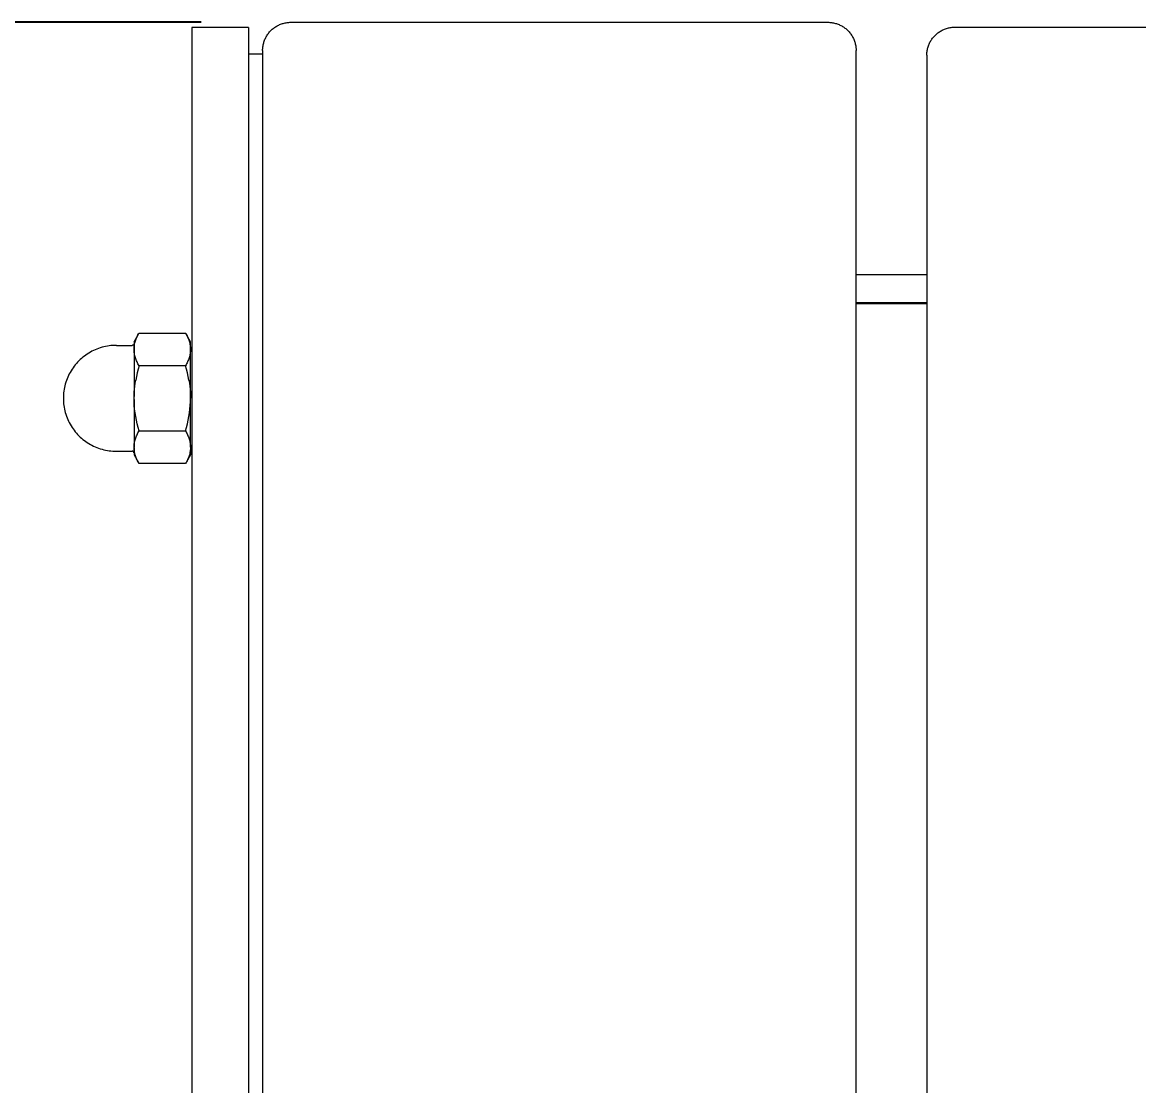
# Model space of a CAD drawing. Header units: inches. Extents: x -6 to 165, y -5 to 126.
# Drawn here: x 4.6 to 10.82, y 120.49 to 126.43 of the extents above; entities that cross this region are included whole.
import ezdxf

# ---------------------------------------------------------------- set-up
doc = ezdxf.new("R2010")
doc.units = ezdxf.units.IN
doc.header["$PDSIZE"] = -1
doc.layers.add('ZANO_R', color=7, linetype='Continuous', lineweight=0)
doc.layers.add('ZANO_W', color=1, linetype='Continuous', lineweight=0)
doc.styles.get("Standard").update_dxf_attribs({"font": 'arial.ttf'})
doc.dimstyles.new('amerykanie', dxfattribs={"dimtxt": 50, "dimasz": 50, "dimexe": 0.5, "dimexo": 0.5, "dimgap": 1, "dimtad": 1, "dimdec": 0, "dimzin": 0, "dimlunit": 5, "dimtxsty": 'Standard', "dimcen": 0.09, "dimclrd": 1, "dimclre": 1, "dimclrt": 1, "dimazin": 0, "dimtfac": 1, "dimtdec": 0, "dimtmove": 0, "dimatfit": 3, "dimfxl": 1, "dimtzin": 0, "dimarcsym": 1})

# ---------------------------------------------------------------- blocks, each defined once
blk = doc.blocks.new('*D366')
at = {"layer": 'Defpoints', "color": 0}
for p in [(6.0931, 126.4252), (-2.0716, 94.7322), (3.7301, 94.7322)]:
    blk.add_point(p, dxfattribs=at)
at = {"layer": 'ZANO_W', "color": 1, "lineweight": -2}
for p, q in [((5.5931, 126.4252), (-2.5716, 126.4252)), ((-2.0716, 125.4252), (-2.0716, 95.7322)), ((3.2301, 94.7322), (-2.5716, 94.7322))]:
    blk.add_line(p, q, dxfattribs=at)
at = {"layer": 'ZANO_W', "color": 1}
for points in [[(-1.905, 125.4252), (-2.2383, 125.4252), (-2.0716, 126.4252)], [(-2.2383, 95.7322), (-1.905, 95.7322), (-2.0716, 94.7322)]]:
    blk.add_solid(points, dxfattribs=at)
at = {"layer": 'ZANO_W', "color": 1, "insert": (-3.4124, 110.5787), "char_height": 1.625, "attachment_point": 5, "rotation": 90}
blk.add_mtext('31 11/16', dxfattribs=at)

msp = doc.modelspace()

# ---------------------------------------------------------------- linework, layer by layer
at = {"layer": 'ZANO_R'}
for p, q in [((5.85677, 126.39639), (5.54171, 126.39639)), ((5.54171, 126.39639), (5.54171, 126.29274)), ((5.85677, 126.39639), (5.85677, 126.29274)), ((5.98555, 126.38275), (5.98954, 126.38635)), ((5.98954, 126.38635), (5.99365, 126.38982)), ((5.99365, 126.38982), (5.99788, 126.39314)), ((5.99788, 126.39314), (6.00223, 126.39632)), ((6.00223, 126.39632), (6.00667, 126.39934)), ((6.00667, 126.39934), (6.01122, 126.40222)), ((6.01122, 126.40222), (6.01586, 126.40493)), ((6.01586, 126.40493), (6.0206, 126.40749)), ((6.0206, 126.40749), (6.02541, 126.40988)), ((6.02541, 126.40988), (6.03031, 126.41211)), ((6.03031, 126.41211), (6.03528, 126.41417)), ((6.03528, 126.41417), (6.04032, 126.41605)), ((6.04032, 126.41605), (6.04542, 126.41777)), ((6.04542, 126.41777), (6.05057, 126.41931)), ((6.05057, 126.41931), (6.05577, 126.42067)), ((6.05577, 126.42067), (6.06102, 126.42186)), ((6.06102, 126.42186), (6.06631, 126.42286)), ((6.06631, 126.42286), (6.07162, 126.42368)), ((6.07162, 126.42368), (6.07696, 126.42432)), ((6.07696, 126.42432), (6.08232, 126.42478)), ((6.08232, 126.42478), (6.08769, 126.42506)), ((6.08769, 126.42506), (6.09307, 126.42515)), ((6.09307, 126.42515), (9.0862, 126.42515)), ((9.0862, 126.42515), (9.09158, 126.42506)), ((9.09158, 126.42506), (9.09695, 126.42478)), ((9.09695, 126.42478), (9.10231, 126.42432)), ((9.10231, 126.42432), (9.10765, 126.42368)), ((9.10765, 126.42368), (9.11297, 126.42286)), ((9.11297, 126.42286), (9.11825, 126.42186)), ((9.11825, 126.42186), (9.1235, 126.42067)), ((9.1235, 126.42067), (9.1287, 126.41931)), ((9.1287, 126.41931), (9.13386, 126.41777)), ((9.13386, 126.41777), (9.13895, 126.41605)), ((9.13895, 126.41605), (9.14399, 126.41417)), ((9.14399, 126.41417), (9.14896, 126.41211)), ((9.14896, 126.41211), (9.15386, 126.40988)), ((9.15386, 126.40988), (9.15868, 126.40749)), ((9.15868, 126.40749), (9.16341, 126.40493)), ((9.16341, 126.40493), (9.16805, 126.40222)), ((9.16805, 126.40222), (9.1726, 126.39934)), ((9.1726, 126.39934), (9.17705, 126.39632)), ((9.17705, 126.39632), (9.18139, 126.39314)), ((9.18139, 126.39314), (9.18562, 126.38982)), ((9.18562, 126.38982), (9.18973, 126.38635)), ((9.18973, 126.38635), (9.19372, 126.38275)), ((9.73234, 126.38555), (9.73731, 126.38761)), ((9.73731, 126.38761), (9.74234, 126.3895)), ((9.74234, 126.3895), (9.74744, 126.39122)), ((9.74744, 126.39122), (9.7526, 126.39275)), ((9.7526, 126.39275), (9.7578, 126.39412)), ((9.7578, 126.39412), (9.76305, 126.3953)), ((9.76305, 126.3953), (9.76833, 126.39631)), ((9.76833, 126.39631), (9.77365, 126.39713)), ((9.77365, 126.39713), (9.77899, 126.39777)), ((9.77899, 126.39777), (9.78435, 126.39823)), ((9.78435, 126.39823), (9.78972, 126.3985)), ((9.78972, 126.3985), (9.7951, 126.3986)), ((9.7951, 126.3986), (12.78823, 126.3986)), ((5.94463, 126.32037), (5.94652, 126.32541)), ((5.94652, 126.32541), (5.94858, 126.33038)), ((5.94858, 126.33038), (5.95081, 126.33528)), ((5.95081, 126.33528), (5.9532, 126.34009)), ((5.9532, 126.34009), (5.95576, 126.34483)), ((5.95576, 126.34483), (5.95847, 126.34947)), ((5.95847, 126.34947), (5.96135, 126.35402)), ((5.96135, 126.35402), (5.96437, 126.35846)), ((5.96437, 126.35846), (5.96755, 126.3628)), ((5.96755, 126.3628), (5.97087, 126.36703)), ((5.97087, 126.36703), (5.97434, 126.37115)), ((5.97434, 126.37115), (5.97794, 126.37514)), ((5.97794, 126.37514), (5.98168, 126.37901)), ((5.98168, 126.37901), (5.98555, 126.38275)), ((9.19372, 126.38275), (9.19759, 126.37901)), ((9.19759, 126.37901), (9.20133, 126.37514)), ((9.20133, 126.37514), (9.20493, 126.37115)), ((9.20493, 126.37115), (9.2084, 126.36703)), ((9.2084, 126.36703), (9.21172, 126.3628)), ((9.21172, 126.3628), (9.2149, 126.35846)), ((9.2149, 126.35846), (9.21793, 126.35402)), ((9.21793, 126.35402), (9.2208, 126.34947)), ((9.2208, 126.34947), (9.22352, 126.34483)), ((9.22352, 126.34483), (9.22607, 126.34009)), ((9.22607, 126.34009), (9.22846, 126.33528)), ((9.22846, 126.33528), (9.23069, 126.33038)), ((9.23069, 126.33038), (9.23275, 126.32541)), ((9.23275, 126.32541), (9.23464, 126.32037)), ((9.6605, 126.32292), (9.66337, 126.32746)), ((9.66337, 126.32746), (9.6664, 126.33191)), ((9.6664, 126.33191), (9.66958, 126.33625)), ((9.66958, 126.33625), (9.6729, 126.34048)), ((9.6729, 126.34048), (9.67636, 126.34459)), ((9.67636, 126.34459), (9.67997, 126.34859)), ((9.67997, 126.34859), (9.68371, 126.35246)), ((9.68371, 126.35246), (9.68757, 126.35619)), ((9.68757, 126.35619), (9.69157, 126.3598)), ((9.69157, 126.3598), (9.69568, 126.36326)), ((9.69568, 126.36326), (9.69991, 126.36659)), ((9.69991, 126.36659), (9.70425, 126.36976)), ((9.70425, 126.36976), (9.7087, 126.37279)), ((9.7087, 126.37279), (9.71325, 126.37566)), ((9.71325, 126.37566), (9.71789, 126.37838)), ((9.71789, 126.37838), (9.72262, 126.38093)), ((9.72262, 126.38093), (9.72744, 126.38333)), ((9.72744, 126.38333), (9.73234, 126.38555)), ((5.54171, 126.29274), (5.54171, 110.80061)), ((5.85677, 126.29274), (5.85677, 110.80061)), ((5.93554, 126.26762), (5.93563, 126.273)), ((5.93554, 126.26762), (5.93554, 115.50619)), ((5.93563, 126.273), (5.93591, 126.27837)), ((5.93591, 126.27837), (5.93636, 126.28373)), ((5.93636, 126.28373), (5.93701, 126.28907)), ((5.93701, 126.28907), (5.93783, 126.29438)), ((5.93783, 126.29438), (5.93883, 126.29967)), ((5.93883, 126.29967), (5.94002, 126.30492)), ((5.94002, 126.30492), (5.94138, 126.31012)), ((5.94138, 126.31012), (5.94292, 126.31527)), ((5.94292, 126.31527), (5.94463, 126.32037)), ((9.23464, 126.32037), (9.23635, 126.31527)), ((9.23635, 126.31527), (9.23789, 126.31012)), ((9.23789, 126.31012), (9.23925, 126.30492)), ((9.23925, 126.30492), (9.24044, 126.29967)), ((9.24044, 126.29967), (9.24144, 126.29438)), ((9.24144, 126.29438), (9.24227, 126.28907)), ((9.24227, 126.28907), (9.24291, 126.28373)), ((9.24291, 126.28373), (9.24337, 126.27837)), ((9.24337, 126.27837), (9.24364, 126.273)), ((9.24364, 126.273), (9.24373, 126.26762)), ((9.24373, 115.50619), (9.24373, 126.26762)), ((9.63839, 126.25717), (9.63903, 126.26251)), ((9.63903, 126.26251), (9.63986, 126.26783)), ((9.63986, 126.26783), (9.64086, 126.27311)), ((9.64086, 126.27311), (9.64204, 126.27836)), ((9.64204, 126.27836), (9.64341, 126.28357)), ((9.64341, 126.28357), (9.64495, 126.28872)), ((9.64495, 126.28872), (9.64666, 126.29382)), ((9.64666, 126.29382), (9.64855, 126.29886)), ((9.64855, 126.29886), (9.65061, 126.30382)), ((9.65061, 126.30382), (9.65283, 126.30872)), ((9.65283, 126.30872), (9.65523, 126.31354)), ((9.65523, 126.31354), (9.65778, 126.31827)), ((9.65778, 126.31827), (9.6605, 126.32292)), ((5.93554, 126.24693), (5.85677, 126.24693)), ((9.63757, 126.24106), (9.63766, 126.24644)), ((9.63757, 126.24106), (9.63757, 115.47964)), ((9.63766, 126.24644), (9.63793, 126.25181)), ((9.63793, 126.25181), (9.63839, 126.25717)), ((9.24373, 125.01791), (9.63757, 125.01791)), ((9.63757, 124.86038), (9.24373, 124.86038)), ((9.24373, 124.85625), (9.63757, 124.85625)), ((5.21856, 124.64322), (5.2435, 124.68642)), ((5.22488, 124.64258), (5.22657, 124.64836)), ((5.22657, 124.64836), (5.22844, 124.65408)), ((5.22844, 124.65408), (5.23051, 124.65973)), ((5.23051, 124.65973), (5.23275, 124.66532)), ((5.23275, 124.66532), (5.23519, 124.67083)), ((5.23519, 124.67083), (5.2378, 124.67625)), ((5.2378, 124.67625), (5.24059, 124.68158)), ((5.24059, 124.68158), (5.24356, 124.68682)), ((5.24356, 124.68682), (5.2467, 124.69196)), ((5.2467, 124.69196), (5.50548, 124.69196)), ((5.50548, 124.69196), (5.50862, 124.68682)), ((5.50862, 124.68682), (5.51159, 124.68158)), ((5.53363, 124.64322), (5.50869, 124.68641)), ((5.51159, 124.68158), (5.51438, 124.67625)), ((5.51438, 124.67625), (5.517, 124.67083)), ((5.517, 124.67083), (5.51943, 124.66532)), ((5.51943, 124.66532), (5.52168, 124.65973)), ((5.52168, 124.65973), (5.52374, 124.65408)), ((5.52374, 124.65408), (5.52562, 124.64836)), ((5.52562, 124.64836), (5.5273, 124.64258)), ((4.97534, 124.58562), (4.96663, 124.58052)), ((4.98421, 124.59041), (4.97534, 124.58562)), ((4.99324, 124.5949), (4.98421, 124.59041)), ((5.00242, 124.59907), (4.99324, 124.5949)), ((5.01174, 124.60293), (5.00242, 124.59907)), ((5.02119, 124.60647), (5.01174, 124.60293)), ((5.03075, 124.60969), (5.02119, 124.60647)), ((5.04041, 124.61257), (5.03075, 124.60969)), ((5.05017, 124.61513), (5.04041, 124.61257)), ((5.06001, 124.61735), (5.05017, 124.61513)), ((5.06991, 124.61923), (5.06001, 124.61735)), ((5.07988, 124.62077), (5.06991, 124.61923)), ((5.08989, 124.62198), (5.07988, 124.62077)), ((5.09994, 124.62284), (5.08989, 124.62198)), ((5.11002, 124.62335), (5.09994, 124.62284)), ((5.1201, 124.62353), (5.11002, 124.62335)), ((5.1201, 124.62353), (5.20871, 124.62353)), ((5.20906, 124.62353), (5.20871, 124.62353)), ((5.2094, 124.62355), (5.20906, 124.62353)), ((5.20974, 124.62358), (5.2094, 124.62355)), ((5.21008, 124.62362), (5.20974, 124.62358)), ((5.21042, 124.62367), (5.21008, 124.62362)), ((5.21076, 124.62374), (5.21042, 124.62367)), ((5.2111, 124.62382), (5.21076, 124.62374)), ((5.21143, 124.62391), (5.2111, 124.62382)), ((5.21176, 124.62401), (5.21143, 124.62391)), ((5.21208, 124.62412), (5.21176, 124.62401)), ((5.2124, 124.62424), (5.21208, 124.62412)), ((5.21272, 124.62438), (5.2124, 124.62424)), ((5.21303, 124.62452), (5.21272, 124.62438)), ((5.21334, 124.62468), (5.21303, 124.62452)), ((5.21364, 124.62484), (5.21334, 124.62468)), ((5.21393, 124.62502), (5.21364, 124.62484)), ((5.21422, 124.62521), (5.21393, 124.62502)), ((5.2145, 124.62541), (5.21422, 124.62521)), ((5.21478, 124.62561), (5.2145, 124.62541)), ((5.21504, 124.62583), (5.21478, 124.62561)), ((5.2153, 124.62605), (5.21504, 124.62583)), ((5.21555, 124.62629), (5.2153, 124.62605)), ((5.2158, 124.62653), (5.21555, 124.62629)), ((5.21603, 124.62678), (5.2158, 124.62653)), ((5.21626, 124.62704), (5.21603, 124.62678)), ((5.21647, 124.62731), (5.21626, 124.62704)), ((5.21668, 124.62758), (5.21647, 124.62731)), ((5.21688, 124.62787), (5.21668, 124.62758)), ((5.21706, 124.62815), (5.21688, 124.62787)), ((5.21724, 124.62845), (5.21706, 124.62815)), ((5.21741, 124.62875), (5.21724, 124.62845)), ((5.21756, 124.62905), (5.21741, 124.62875)), ((5.21771, 124.62937), (5.21756, 124.62905)), ((5.21784, 124.62968), (5.21771, 124.62937)), ((5.21797, 124.63), (5.21784, 124.62968)), ((5.21808, 124.63033), (5.21797, 124.63)), ((5.21818, 124.63066), (5.21808, 124.63033)), ((5.21827, 124.63099), (5.21818, 124.63066)), ((5.21834, 124.63132), (5.21827, 124.63099)), ((5.21841, 124.63166), (5.21834, 124.63132)), ((5.21846, 124.632), (5.21841, 124.63166)), ((5.21851, 124.63234), (5.21846, 124.632)), ((5.21854, 124.63268), (5.21851, 124.63234)), ((5.21856, 124.64322), (5.21856, 124.60101)), ((5.21856, 124.60101), (5.21887, 124.60702)), ((5.21856, 124.60101), (5.21856, 124.33804)), ((5.21887, 124.59499), (5.21856, 124.60101)), ((5.21887, 124.60702), (5.21938, 124.61302)), ((5.21938, 124.58899), (5.21887, 124.59499)), ((5.21938, 124.61302), (5.22009, 124.619)), ((5.22009, 124.58302), (5.21938, 124.58899)), ((5.22009, 124.619), (5.22099, 124.62495)), ((5.22099, 124.57706), (5.22009, 124.58302)), ((5.22099, 124.62495), (5.22209, 124.63087)), ((5.22209, 124.63087), (5.22339, 124.63674)), ((5.22339, 124.63674), (5.22488, 124.64258)), ((5.5273, 124.64258), (5.52879, 124.63674)), ((5.52879, 124.63674), (5.53009, 124.63087)), ((5.53009, 124.63087), (5.53119, 124.62495)), ((5.53119, 124.62495), (5.5321, 124.619)), ((5.5321, 124.58302), (5.53119, 124.57706)), ((5.5321, 124.619), (5.53281, 124.61302)), ((5.53281, 124.58899), (5.5321, 124.58302)), ((5.53281, 124.61302), (5.53332, 124.60702)), ((5.53331, 124.59499), (5.53281, 124.58899)), ((5.53363, 124.60101), (5.53331, 124.59499)), ((5.53332, 124.60702), (5.53363, 124.60101)), ((5.53363, 124.60101), (5.53363, 124.64322)), ((5.53363, 124.32815), (5.53363, 124.60101)), ((4.89747, 124.52227), (4.89098, 124.51456)), ((4.90423, 124.52976), (4.89747, 124.52227)), ((4.91124, 124.53701), (4.90423, 124.52976)), ((4.91849, 124.54402), (4.91124, 124.53701)), ((4.92598, 124.55078), (4.91849, 124.54402)), ((4.93369, 124.55728), (4.92598, 124.55078)), ((4.94163, 124.56351), (4.93369, 124.55728)), ((4.94976, 124.56946), (4.94163, 124.56351)), ((4.9581, 124.57514), (4.94976, 124.56946)), ((4.96663, 124.58052), (4.9581, 124.57514)), ((5.22209, 124.57115), (5.22099, 124.57706)), ((5.22339, 124.56527), (5.22209, 124.57115)), ((5.22488, 124.55943), (5.22339, 124.56527)), ((5.22657, 124.55365), (5.22488, 124.55943)), ((5.22844, 124.54793), (5.22657, 124.55365)), ((5.2305, 124.54228), (5.22844, 124.54793)), ((5.23275, 124.53669), (5.2305, 124.54228)), ((5.23519, 124.53119), (5.23275, 124.53669)), ((5.2378, 124.52576), (5.23519, 124.53119)), ((5.24059, 124.52043), (5.2378, 124.52576)), ((5.24356, 124.51519), (5.24059, 124.52043)), ((5.51159, 124.52043), (5.50862, 124.51519)), ((5.51438, 124.52576), (5.51159, 124.52043)), ((5.517, 124.53119), (5.51438, 124.52576)), ((5.51943, 124.53669), (5.517, 124.53119)), ((5.52168, 124.54228), (5.51943, 124.53669)), ((5.52374, 124.54793), (5.52168, 124.54228)), ((5.52562, 124.55365), (5.52374, 124.54793)), ((5.5273, 124.55943), (5.52562, 124.55365)), ((5.52879, 124.56527), (5.5273, 124.55943)), ((5.53009, 124.57115), (5.52879, 124.56527)), ((5.53119, 124.57706), (5.53009, 124.57115)), ((4.85784, 124.46404), (4.85336, 124.45501)), ((4.86263, 124.47292), (4.85784, 124.46404)), ((4.86773, 124.48162), (4.86263, 124.47292)), ((4.87311, 124.49015), (4.86773, 124.48162)), ((4.87879, 124.49849), (4.87311, 124.49015)), ((4.88475, 124.50663), (4.87879, 124.49849)), ((4.89098, 124.51456), (4.88475, 124.50663)), ((5.23619, 124.4702), (5.23173, 124.45008)), ((5.24118, 124.4902), (5.23619, 124.4702)), ((5.2467, 124.51005), (5.24118, 124.4902)), ((5.2467, 124.51005), (5.24356, 124.51519)), ((5.50548, 124.51005), (5.2467, 124.51005)), ((5.50862, 124.51519), (5.50548, 124.51005)), ((5.511, 124.4902), (5.50548, 124.51005)), ((5.51599, 124.4702), (5.511, 124.4902)), ((5.52046, 124.45008), (5.51599, 124.4702)), ((4.83312, 124.39808), (4.8309, 124.38825)), ((4.83568, 124.40784), (4.83312, 124.39808)), ((4.83857, 124.41751), (4.83568, 124.40784)), ((4.84178, 124.42707), (4.83857, 124.41751)), ((4.84532, 124.43651), (4.84178, 124.42707)), ((4.84918, 124.44583), (4.84532, 124.43651)), ((4.85336, 124.45501), (4.84918, 124.44583)), ((5.22096, 124.3792), (5.22275, 124.39615)), ((5.22275, 124.39615), (5.22503, 124.41303)), ((5.22503, 124.41303), (5.2278, 124.42984)), ((5.23173, 124.45008), (5.2278, 124.42984)), ((5.52438, 124.42985), (5.52046, 124.45008)), ((5.52438, 124.42985), (5.52716, 124.41303)), ((5.52716, 124.41303), (5.52944, 124.39615)), ((5.52944, 124.39615), (5.53123, 124.3792)), ((4.8249, 124.33823), (4.82473, 124.32815)), ((4.82542, 124.34831), (4.8249, 124.33823)), ((4.82628, 124.35836), (4.82542, 124.34831)), ((4.82748, 124.36837), (4.82628, 124.35836)), ((4.82902, 124.37834), (4.82748, 124.36837)), ((4.8309, 124.38825), (4.82902, 124.37834)), ((5.21856, 124.32815), (5.21886, 124.34519)), ((5.21886, 124.34519), (5.21966, 124.36221)), ((5.21966, 124.36221), (5.22096, 124.3792)), ((5.53123, 124.3792), (5.53252, 124.36221)), ((5.53252, 124.36221), (5.53332, 124.34519)), ((5.53332, 124.34519), (5.53363, 124.32815)), ((4.82473, 124.32815), (4.8249, 124.31807)), ((4.8249, 124.31807), (4.82542, 124.30799)), ((4.82542, 124.30799), (4.82628, 124.29794)), ((4.82628, 124.29794), (4.82748, 124.28793)), ((4.82748, 124.28793), (4.82902, 124.27796)), ((4.82902, 124.27796), (4.8309, 124.26805)), ((5.21911, 124.30764), (5.21856, 124.32815)), ((5.21856, 124.32138), (5.21856, 124.05703)), ((5.22031, 124.28715), (5.21911, 124.30764)), ((5.22216, 124.26672), (5.22031, 124.28715)), ((5.53002, 124.26672), (5.53187, 124.28715)), ((5.53187, 124.28715), (5.53307, 124.30764)), ((5.53307, 124.30764), (5.53363, 124.32815)), ((5.53363, 124.0553), (5.53363, 124.32378)), ((4.8309, 124.26805), (4.83312, 124.25822)), ((4.83312, 124.25822), (4.83568, 124.24846)), ((4.83568, 124.24846), (4.83857, 124.2388)), ((4.83857, 124.2388), (4.84178, 124.22924)), ((4.84178, 124.22924), (4.84532, 124.21979)), ((4.84532, 124.21979), (4.84918, 124.21047)), ((4.84918, 124.21047), (4.85336, 124.20129)), ((5.22466, 124.24635), (5.22216, 124.26672)), ((5.22779, 124.22607), (5.22466, 124.24635)), ((5.23157, 124.2059), (5.22779, 124.22607)), ((5.52061, 124.2059), (5.52439, 124.22607)), ((5.52439, 124.22607), (5.52753, 124.24635)), ((5.52753, 124.24635), (5.53002, 124.26672)), ((4.85336, 124.20129), (4.85784, 124.19226)), ((4.85784, 124.19226), (4.86263, 124.18338)), ((4.86263, 124.18338), (4.86773, 124.17468)), ((4.86773, 124.17468), (4.87311, 124.16615)), ((4.87311, 124.16615), (4.87879, 124.15781)), ((4.87879, 124.15781), (4.88475, 124.14967)), ((4.88475, 124.14967), (4.89098, 124.14174)), ((5.23598, 124.18586), (5.23157, 124.2059)), ((5.24103, 124.16597), (5.23598, 124.18586)), ((5.2467, 124.14625), (5.24103, 124.16597)), ((5.24356, 124.14111), (5.2467, 124.14625)), ((5.2467, 124.14625), (5.50548, 124.14625)), ((5.50548, 124.14625), (5.51116, 124.16597)), ((5.50548, 124.14625), (5.50862, 124.14111)), ((5.51116, 124.16597), (5.5162, 124.18586)), ((5.5162, 124.18586), (5.52061, 124.2059)), ((4.89098, 124.14174), (4.89747, 124.13403)), ((4.89747, 124.13403), (4.90423, 124.12654)), ((4.90423, 124.12654), (4.91124, 124.11929)), ((4.91124, 124.11929), (4.91849, 124.11228)), ((4.91849, 124.11228), (4.92598, 124.10552)), ((4.92598, 124.10552), (4.93369, 124.09903)), ((4.93369, 124.09903), (4.94163, 124.09279)), ((4.94163, 124.09279), (4.94976, 124.08684)), ((4.94976, 124.08684), (4.9581, 124.08116)), ((5.22099, 124.07924), (5.22209, 124.08516)), ((5.22209, 124.08516), (5.22339, 124.09103)), ((5.22339, 124.09103), (5.22488, 124.09687)), ((5.22488, 124.09687), (5.22657, 124.10265)), ((5.22657, 124.10265), (5.22844, 124.10837)), ((5.22844, 124.10837), (5.23051, 124.11402)), ((5.23051, 124.11402), (5.23275, 124.11961)), ((5.23275, 124.11961), (5.23519, 124.12511)), ((5.23519, 124.12511), (5.2378, 124.13054)), ((5.2378, 124.13054), (5.24059, 124.13587)), ((5.24059, 124.13587), (5.24356, 124.14111)), ((5.50862, 124.14111), (5.51159, 124.13587)), ((5.51159, 124.13587), (5.51438, 124.13054)), ((5.51438, 124.13054), (5.517, 124.12512)), ((5.517, 124.12512), (5.51943, 124.11961)), ((5.51943, 124.11961), (5.52168, 124.11402)), ((5.52168, 124.11402), (5.52374, 124.10837)), ((5.52374, 124.10837), (5.52562, 124.10265)), ((5.52562, 124.10265), (5.5273, 124.09687)), ((5.5273, 124.09687), (5.52879, 124.09103)), ((5.52879, 124.09103), (5.53009, 124.08516)), ((5.53009, 124.08516), (5.53119, 124.07924)), ((4.9581, 124.08116), (4.96663, 124.07578)), ((4.96663, 124.07578), (4.97534, 124.07068)), ((4.97534, 124.07068), (4.98421, 124.06589)), ((4.98421, 124.06589), (4.99324, 124.06141)), ((4.99324, 124.06141), (5.00242, 124.05723)), ((5.00242, 124.05723), (5.01174, 124.05337)), ((5.01174, 124.05337), (5.02119, 124.04983)), ((5.02119, 124.04983), (5.03075, 124.04662)), ((5.03075, 124.04662), (5.04041, 124.04373)), ((5.04041, 124.04373), (5.05017, 124.04117)), ((5.05017, 124.04117), (5.06001, 124.03895)), ((5.06001, 124.03895), (5.06991, 124.03707)), ((5.06991, 124.03707), (5.07988, 124.03553)), ((5.07988, 124.03553), (5.08989, 124.03432)), ((5.08989, 124.03432), (5.09994, 124.03346)), ((5.09994, 124.03346), (5.11002, 124.03295)), ((5.11002, 124.03295), (5.1201, 124.03278)), ((5.1201, 124.03278), (5.20871, 124.03278)), ((5.20906, 124.03277), (5.20871, 124.03278)), ((5.2094, 124.03275), (5.20906, 124.03277)), ((5.20974, 124.03272), (5.2094, 124.03275)), ((5.21008, 124.03268), (5.20974, 124.03272)), ((5.21042, 124.03263), (5.21008, 124.03268)), ((5.21076, 124.03256), (5.21042, 124.03263)), ((5.2111, 124.03248), (5.21076, 124.03256)), ((5.21143, 124.03239), (5.2111, 124.03248)), ((5.21176, 124.03229), (5.21143, 124.03239)), ((5.21208, 124.03218), (5.21176, 124.03229)), ((5.2124, 124.03206), (5.21208, 124.03218)), ((5.21272, 124.03192), (5.2124, 124.03206)), ((5.21303, 124.03178), (5.21272, 124.03192)), ((5.21334, 124.03162), (5.21303, 124.03178)), ((5.21364, 124.03146), (5.21334, 124.03162)), ((5.21393, 124.03128), (5.21364, 124.03146)), ((5.21422, 124.03109), (5.21393, 124.03128)), ((5.2145, 124.0309), (5.21422, 124.03109)), ((5.21478, 124.03069), (5.2145, 124.0309)), ((5.21504, 124.03047), (5.21478, 124.03069)), ((5.2153, 124.03025), (5.21504, 124.03047)), ((5.21555, 124.03001), (5.2153, 124.03025)), ((5.2158, 124.02977), (5.21555, 124.03001)), ((5.21603, 124.02952), (5.2158, 124.02977)), ((5.21626, 124.02926), (5.21603, 124.02952)), ((5.21647, 124.02899), (5.21626, 124.02926)), ((5.21668, 124.02872), (5.21647, 124.02899)), ((5.21688, 124.02844), (5.21668, 124.02872)), ((5.21706, 124.02815), (5.21688, 124.02844)), ((5.21724, 124.02785), (5.21706, 124.02815)), ((5.21741, 124.02755), (5.21724, 124.02785)), ((5.21756, 124.02725), (5.21741, 124.02755)), ((5.21771, 124.02694), (5.21756, 124.02725)), ((5.21784, 124.02662), (5.21771, 124.02694)), ((5.21797, 124.0263), (5.21784, 124.02662)), ((5.21808, 124.02597), (5.21797, 124.0263)), ((5.21818, 124.02564), (5.21808, 124.02597)), ((5.21827, 124.02531), (5.21818, 124.02564)), ((5.21834, 124.02498), (5.21827, 124.02531)), ((5.21841, 124.02464), (5.21834, 124.02498)), ((5.21846, 124.0243), (5.21841, 124.02464)), ((5.21851, 124.02396), (5.21846, 124.0243)), ((5.21854, 124.02362), (5.21851, 124.02396)), ((5.21856, 124.0553), (5.21887, 124.06131)), ((5.21887, 124.04928), (5.21856, 124.0553)), ((5.21856, 124.05358), (5.21856, 124.01308)), ((5.21887, 124.06131), (5.21938, 124.06731)), ((5.21938, 124.04328), (5.21887, 124.04928)), ((5.21938, 124.06731), (5.22009, 124.07328)), ((5.22009, 124.03731), (5.21938, 124.04328)), ((5.22009, 124.07328), (5.22099, 124.07924)), ((5.22099, 124.03135), (5.22009, 124.03731)), ((5.22209, 124.02544), (5.22099, 124.03135)), ((5.22339, 124.01956), (5.22209, 124.02544)), ((5.53009, 124.02544), (5.52879, 124.01956)), ((5.53119, 124.03135), (5.53009, 124.02544)), ((5.53119, 124.07924), (5.5321, 124.07328)), ((5.5321, 124.03731), (5.53119, 124.03135)), ((5.5321, 124.07328), (5.53281, 124.06731)), ((5.53281, 124.04328), (5.5321, 124.03731)), ((5.53281, 124.06731), (5.53332, 124.06131)), ((5.53331, 124.04928), (5.53281, 124.04328)), ((5.53363, 124.0553), (5.53331, 124.04928)), ((5.53332, 124.06131), (5.53363, 124.0553)), ((5.53363, 124.0553), (5.53363, 124.01308)), ((5.21856, 124.01308), (5.24349, 123.9699)), ((5.22488, 124.01372), (5.22339, 124.01956)), ((5.22657, 124.00794), (5.22488, 124.01372)), ((5.22844, 124.00222), (5.22657, 124.00794)), ((5.2305, 123.99657), (5.22844, 124.00222)), ((5.23275, 123.99098), (5.2305, 123.99657)), ((5.23519, 123.98548), (5.23275, 123.99098)), ((5.2378, 123.98005), (5.23519, 123.98548)), ((5.24059, 123.97472), (5.2378, 123.98005)), ((5.24356, 123.96948), (5.24059, 123.97472)), ((5.2467, 123.96434), (5.24356, 123.96948)), ((5.50548, 123.96434), (5.2467, 123.96434)), ((5.50862, 123.96948), (5.50548, 123.96434)), ((5.51159, 123.97472), (5.50862, 123.96948)), ((5.53363, 124.01308), (5.50868, 123.96988)), ((5.51438, 123.98005), (5.51159, 123.97472)), ((5.517, 123.98548), (5.51438, 123.98005)), ((5.51943, 123.99098), (5.517, 123.98548)), ((5.52168, 123.99657), (5.51943, 123.99098)), ((5.52374, 124.00222), (5.52168, 123.99657)), ((5.52562, 124.00794), (5.52374, 124.00222)), ((5.5273, 124.01372), (5.52562, 124.00794)), ((5.52879, 124.01956), (5.5273, 124.01372))]:
    msp.add_line(p, q, dxfattribs=at)

# ---------------------------------------------------------------- dimensions: what is measured, and where the dimension line sits
at = {"layer": 'ZANO_W'}
dim = msp.add_linear_dim(base=(-2.07164, 94.73224), p1=(6.09307, 126.42515), p2=(3.73008, 94.73224), angle=90, dimstyle='amerykanie', override={"dimtxt": 1.625, "dimasz": 1, "dimgap": 0.5, "dimdec": 4, "dimaunit": 1, "dimadec": 1, "dimtdec": 4, "dimtmove": 1, "dimfrac": 2}, dxfattribs=at)
dim.commit()
dim.dimension.update_dxf_attribs({"geometry": '*D366', "text_midpoint": (-3.4124, 110.5787)})

doc.saveas('drawing.dxf')
